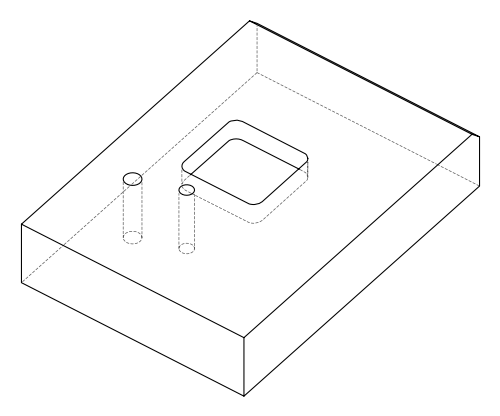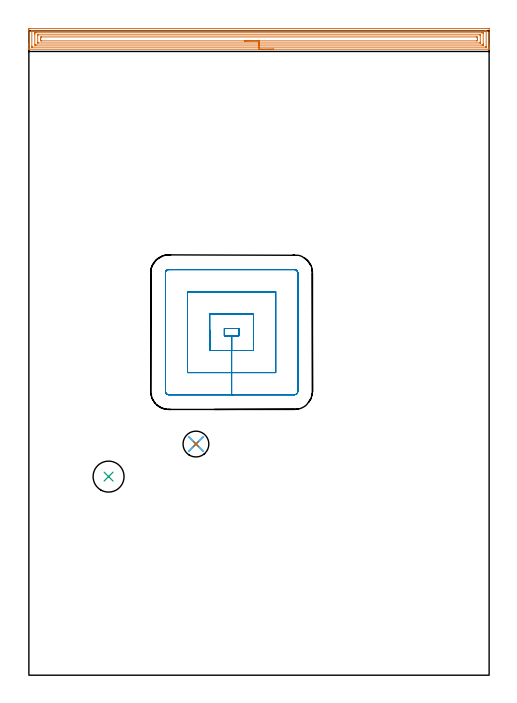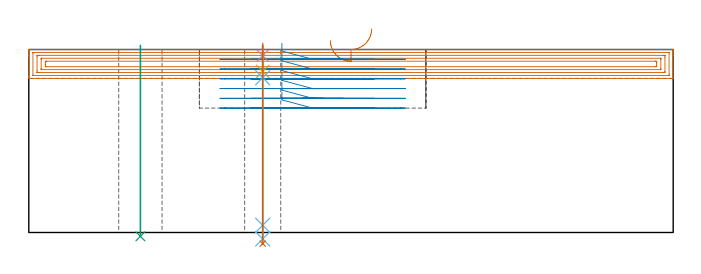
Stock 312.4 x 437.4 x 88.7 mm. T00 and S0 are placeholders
(PLAN: 7 operations, 6 tool changes, 24.2 min)
(1 AREA_MILL | FG_CHAMFER_SURFACE | UGT0205_001 | 12.8 min | 30612 mm3)
(2 MILL_RECTANGULAR_POCKET | POCKET_RECTANGULAR_STRAIGHT | UGT0201_136 | Follow Part, ap 5, ae 75% | 10.04 min | 323552 mm3)
(3 INDEXABLE_INSERT_DRILL_THROUGH_HOLE_FROM_SOLID | STEP1HOLE | NXT0302_013 | 0.37 min | 30706 mm3)
(4 SPOT_DRILL | STEP1HOLE_1 | NXT0321_9005460120000 | 0.05 min | 137 mm3)
(5 DRILL_BLIND_HOLE_INTO_CENTER | STEP1HOLE_1 | UGT0301_191 | 0.05 min | 261 mm3)
(6 GUN_DRILL_THROUGH_HOLE | STEP1HOLE_1 | UGT0307_003 | 0.46 min | 3068 mm3)
(7 SPADE_DRILL_TO_ENLARGE_THROUGH_HOLE | STEP1HOLE_1 | UGT0306_008 | 0.39 min | 17789 mm3)
(TOOL UGT0205_001 | Chamfer Mill 20 x 3 x 45 deg. | D20 FL50 Z2)
(TOOL UGT0201_136 | Carbide End Mill 20.0 | D20 FL30 Z4)
(TOOL NXT0302_013 | Index. Insert Drill 21mm [880-D2100L25-05] | D21 PA176 FL105 Z2)
(TOOL NXT0321_9005460120000 | NC Spot Drill, 142deg, 12mm, Carbide, Uncoated | D12 PA142 FL30 Z2)
(TOOL UGT0301_191 | Twist Drill 7.1 mm | D7.1 PA118 FL66 Z2)
(TOOL UGT0307_003 | Gun Drill 7 mm | D7 PA130 FL24 Z1)
(TOOL UGT0306_008 | Spade Drill 17.5mm | D17.5 PA132 FL10 Z2)
(OP 1 AREA_MILL)
G17 G21 G94 G90
T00 M6
G54
G17 G0 G90 X166.2 Y424.9 S1061 M3
G43 Z98.7 H0
G94 G1 X166.162 Z97.828 F250.
X166.048 Z96.963
X165.859 Z96.112
X165.597 Z95.28
X165.263 Z94.474
X164.86 Z93.7
X164.392 Z92.964
X163.86 Z92.272
X163.271 Z91.629
X162.628 Z91.039
X161.936 Z90.508
X161.2 Z90.04
X160.426 Z89.637
X159.62 Z89.303
X158.788 Z89.041
X157.936 Z88.852
X157.072 Z88.738
X156.2 Z88.7
X0.181
X0.01 Y424.902 Z88.689
X0.003 Y425.064 Z88.528
X0. Y425.233 Z88.366
Y425.477 Z88.123
Y426.189 Z87.405
Y427.424 Z86.173
Y427.947 Z85.648
Y428.564 Z85.031
Y437.872 Z75.725
X0.005 Y438.489 Z75.108
X0.01 Y438.892 Z74.705
X0.214 Y438.896 Z74.702
X0.628 Y438.9 Z74.7
X311.772
X312.252 Y438.895 Z74.703
X312.39 Y438.892 Z74.706
X312.4 Y438.75 Z74.847
Y427.947 Z85.648
Y426.546 Z87.05
Y426.189 Z87.405
Y425.477 Z88.123
Y425.233 Z88.366
X312.398 Y425.064 Z88.528
X312.39 Y424.902 Z88.689
X312.219 Y424.9 Z88.7
X156.2
Y426.314 Z87.286
X2.417 Y426.315 Z87.285
X2.288 Y426.316 Z87.284
X2.053 Y426.321 Z87.279
X2.009 Y426.328 Z87.272
X2.005 Y426.36 Z87.24
X2.002 Y426.394 Z87.206
X2. Y426.599 Z87.001
X2.001 Y437.278 Z76.322
X2.004 Y437.387 Z76.213
X2.01 Y437.458 Z76.142
X2.017 Y437.48 Z76.121
X2.034 Y437.481 Z76.119
X2.417 Y437.485 Z76.115
X2.544 Y437.486 Z76.114
X309.983 Y437.485 Z76.115
X310.112 Y437.484 Z76.116
X310.347 Y437.479 Z76.121
X310.391 Y437.472 Z76.128
X310.395 Y437.44 Z76.16
X310.398 Y437.406 Z76.194
X310.4 Y437.202 Z76.398
X310.399 Y426.522 Z87.078
X310.396 Y426.413 Z87.187
X310.39 Y426.342 Z87.258
X310.383 Y426.321 Z87.279
X310.366 Y426.319 Z87.281
X309.983 Y426.315 Z87.285
X309.856 Y426.314 Z87.286
X156.2
Y427.728 Z85.872
X5.099 Y427.729 Z85.871
X4.423 Y427.732 Z85.868
X4.205 Y427.736 Z85.864
X4.01 Y427.752 Z85.848
X4.005 Y427.947 Z85.653
X4.001 Y428.147 Z85.453
X4. Y435.176 Z78.424
X4.004 Y435.853 Z77.747
X4.007 Y436.048 Z77.552
X4.017 Y436.065 Z77.535
X4.039 Y436.068 Z77.532
X4.094 Y436.07 Z77.53
X4.205 Y436.071 Z77.529
X4.877 Y436.072 Z77.528
X307.301 Y436.071 Z77.529
X307.977 Y436.068 Z77.532
X308.195 Y436.065 Z77.535
X308.39 Y436.048 Z77.552
X308.396 Y435.853 Z77.747
X308.399 Y435.653 Z77.947
X308.4 Y428.624 Z84.976
X308.396 Y427.947 Z85.653
X308.393 Y427.752 Z85.848
X308.383 Y427.735 Z85.865
X308.361 Y427.732 Z85.868
X308.306 Y427.73 Z85.87
X308.195 Y427.729 Z85.871
X307.523 Y427.728 Z85.872
X156.2
Y429.143 Z84.457
X6.147
X6.069 Y429.144 Z84.456
X6.033 Y429.147 Z84.453
X6.016 Y429.149 Z84.451
X6.01 Y429.162 Z84.438
X6.007 Y429.268 Z84.332
X6. Y429.697 Z83.903
Y434.089 Z79.511
X6.003 Y434.532 Z79.068
X6.007 Y434.64 Z78.96
X6.01 Y434.649 Z78.951
X6.019 Y434.652 Z78.948
X6.057 Y434.655 Z78.945
X6.126 Y434.657 Z78.943
X306.253
X306.331 Y434.656 Z78.944
X306.367 Y434.653 Z78.947
X306.384 Y434.651 Z78.949
X306.39 Y434.638 Z78.962
X306.393 Y434.532 Z79.068
X306.4 Y434.103 Z79.497
Y429.711 Z83.889
X306.397 Y429.268 Z84.332
X306.393 Y429.16 Z84.44
X306.39 Y429.151 Z84.449
X306.381 Y429.148 Z84.452
X306.343 Y429.145 Z84.455
X306.274 Y429.143 Z84.457
X156.2
Y430.557 Z83.043
X8.7 Y430.558 Z83.042
X8.675
X8.01 Y430.582 Z83.018
X8.001 Y431.244 Z82.356
Y432.339 Z81.261
X8.004 Y432.999 Z80.601
X8.01 Y433.218 Z80.382
X8.651 Y433.242 Z80.358
X8.675
X303.7 Y433.243 Z80.357
X303.725 Y433.242 Z80.358
X304.39 Y433.218 Z80.382
X304.399 Y432.556 Z81.044
Y431.461 Z82.139
X304.396 Y430.801 Z82.799
X304.39 Y430.582 Z83.018
X303.75 Y430.558 Z83.042
X303.725
X156.2 Y430.557 Z83.043
X155.328 Z83.081
X154.464 Z83.195
X153.612 Z83.384
X152.78 Z83.646
X151.974 Z83.98
X151.2 Z84.383
X150.464 Z84.852
X149.772 Z85.383
X149.129 Z85.972
X148.54 Z86.615
X148.008 Z87.307
X147.54 Z88.043
X147.137 Z88.817
X146.803 Z89.623
X146.541 Z90.455
X146.352 Z91.307
X146.238 Z92.172
X146.2 Z93.043
G0 Z98.7
M5
M2
(OP 2 MILL_RECTANGULAR_POCKET)
G17 G21 G94 G90
T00 M6
G54
G17 G0 G90 X122.7 Y234.361 S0 M3
G43 Z98.7 H0
Z91.7
G94 G1 Y220.4 Z87.959 F250.
X137.6 Z83.967
Y230.4
X142.5 F500.
Y235.3
X132.7
Y230.4
X137.6
Y220.4
X152.5
Y245.3
X122.7
Y220.4
X137.6
Y205.4
X167.5
Y260.3
X107.7
Y205.4
X137.6
Y190.4
X180.3
G3 X182.5 Y192.6 R2.2
G1 Y273.1
G3 X180.3 Y275.3 R2.2
G1 X94.9
G3 X92.7 Y273.1 R2.2
G1 Y192.6
G3 X94.9 Y190.4 R2.2
G1 X137.6
X138.6
G0 X122.7 Y234.361 Z86.967
G1 Y220.4 Z83.226 F250.
X137.6 Z79.233
Y230.4
X142.5 F500.
Y235.3
X132.7
Y230.4
X137.6
Y220.4
X152.5
Y245.3
X122.7
Y220.4
X137.6
Y205.4
X167.5
Y260.3
X107.7
Y205.4
X137.6
Y190.4
X180.3
G3 X182.5 Y192.6 R2.2
G1 Y273.1
G3 X180.3 Y275.3 R2.2
G1 X94.9
G3 X92.7 Y273.1 R2.2
G1 Y192.6
G3 X94.9 Y190.4 R2.2
G1 X137.6
X138.6
G0 X122.7 Y234.361 Z82.233
G1 Y220.4 Z78.492 F250.
X137.6 Z74.5
Y230.4
X142.5 F500.
Y235.3
X132.7
Y230.4
X137.6
Y220.4
X152.5
Y245.3
X122.7
Y220.4
X137.6
Y205.4
X167.5
Y260.3
X107.7
Y205.4
X137.6
Y190.4
X180.3
G3 X182.5 Y192.6 R2.2
G1 Y273.1
G3 X180.3 Y275.3 R2.2
G1 X94.9
G3 X92.7 Y273.1 R2.2
G1 Y192.6
G3 X94.9 Y190.4 R2.2
G1 X137.6
X138.6
G0 X122.7 Y234.361 Z77.5
G1 Y220.4 Z73.759 F250.
X137.6 Z69.767
Y230.4
X142.5 F500.
Y235.3
X132.7
Y230.4
X137.6
Y220.4
X152.5
Y245.3
X122.7
Y220.4
X137.6
Y205.4
X167.5
Y260.3
X107.7
Y205.4
X137.6
Y190.4
X180.3
G3 X182.5 Y192.6 R2.2
G1 Y273.1
G3 X180.3 Y275.3 R2.2
G1 X94.9
G3 X92.7 Y273.1 R2.2
G1 Y192.6
G3 X94.9 Y190.4 R2.2
G1 X137.6
X138.6
G0 X122.7 Y234.361 Z72.767
G1 Y220.4 Z69.026 F250.
X137.6 Z65.033
Y230.4
X142.5 F500.
Y235.3
X132.7
Y230.4
X137.6
Y220.4
X152.5
Y245.3
X122.7
Y220.4
X137.6
Y205.4
X167.5
Y260.3
X107.7
Y205.4
X137.6
Y190.4
X180.3
G3 X182.5 Y192.6 R2.2
G1 Y273.1
G3 X180.3 Y275.3 R2.2
G1 X94.9
G3 X92.7 Y273.1 R2.2
G1 Y192.6
G3 X94.9 Y190.4 R2.2
G1 X137.6
X138.6
G0 X122.7 Y234.361 Z68.033
G1 Y220.4 Z64.292 F250.
X137.6 Z60.3
Y230.4
X142.5 F500.
Y235.3
X132.7
Y230.4
X137.6
Y220.4
X152.5
Y245.3
X122.7
Y220.4
X137.6
Y205.4
X167.5
Y260.3
X107.7
Y205.4
X137.6
Y190.4
X180.3
G3 X182.5 Y192.6 R2.2
G1 Y273.1
G3 X180.3 Y275.3 R2.2
G1 X94.9
G3 X92.7 Y273.1 R2.2
G1 Y192.6
G3 X94.9 Y190.4 R2.2
G1 X137.6
X138.6
G0 Z98.7
M5
M2
(OP 3 INDEXABLE_INSERT_DRILL_THROUGH_HOLE_FROM_SOLID)
G17 G21 G94 G90
T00 M6
G54
G17 G0 G90 X54.1 Y134.8 S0 M3
G43 Z98.7 H1
G94 G81 G98 Z-1.867 F250. R90.7
G80
M5
M2
(OP 4 SPOT_DRILL)
G17 G21 G94 G90
T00 M6
G54
G17 G0 G90 X113.4 Y156.9 S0 M3
G43 Z98.7 H0
G94 G81 G98 Z85.7 F250. R91.7
G80
M5
M2
(OP 5 DRILL_BLIND_HOLE_INTO_CENTER)
G17 G21 G94 G90
T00 M6
G54
G17 G0 G90 X113.4 Y156.9 S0 M3
G43 Z98.7 H0
G94 G81 G98 Z78.05 F250. R90.7
G80
M5
M2
(OP 6 GUN_DRILL_THROUGH_HOLE)
G17 G21 G94 G90
T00 M6
G54
G17 G0 G90 X113.4 Y156.9 M8
G43 Z98.7 H0
Z89.393
S716 M3
G94 G1 Z75.021 F125. M26
G4 X.084
Z3.5 F250.
G4 X.084
Z-3.132 F125.
G4 X.084
M5
M9
G0 Z89.393
Z98.7
M2
(OP 7 SPADE_DRILL_TO_ENLARGE_THROUGH_HOLE)
G17 G21 G94 G90
T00 M6
G54
G17 G0 G90 X113.4 Y156.9 S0 M3
G43 Z98.7 H0
G94 G73 G98 Z-5.396 F250. Q15.683 R90.7
G80
M5
M2
